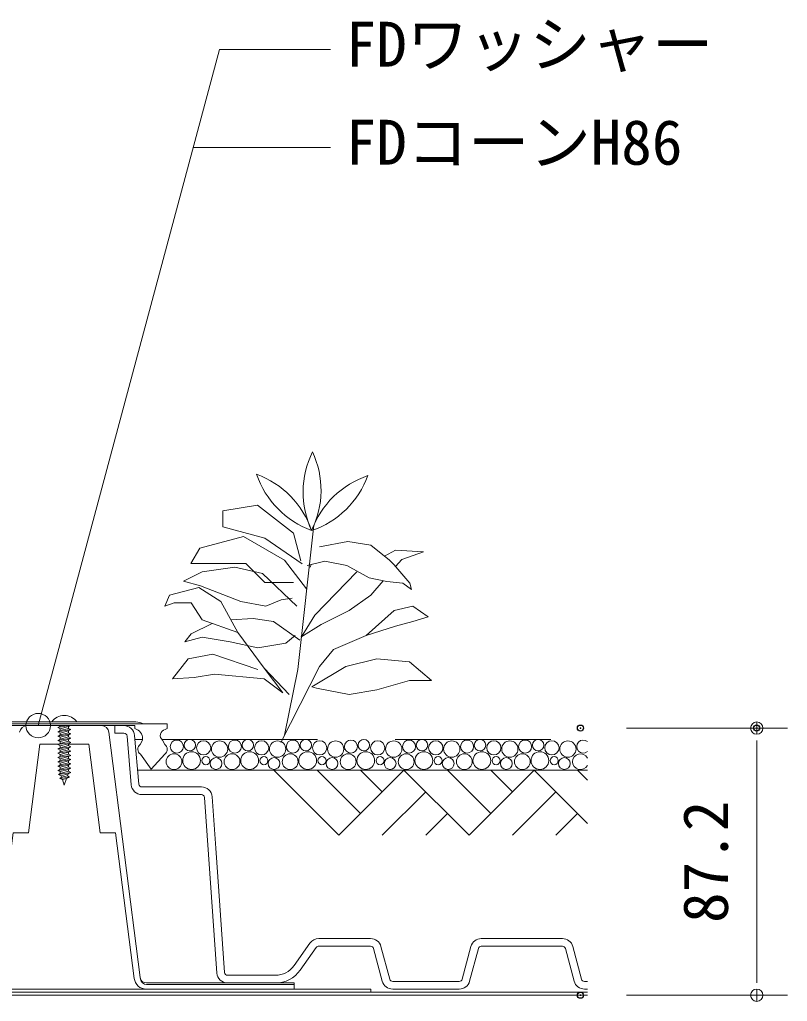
# Model space of a CAD drawing. Units: millimetres, scale not verified. Extents: x -1485 to 1485, y -1050 to 1050.
# Drawn here: x 667.3 to 917.8, y -220.8 to 99.6 of the extents above; entities that cross this region are included whole.
import ezdxf
from ezdxf.enums import TextEntityAlignment as Align

# ---------------------------------------------------------------- set-up
doc = ezdxf.new("R2010")
doc.units = ezdxf.units.MM
doc.header["$LTSCALE"] = 4
doc.header["$PDMODE"] = 32
doc.header["$PDSIZE"] = 2
doc.linetypes.add('USER1', pattern=[19.05, 12.7, -6.35])
for name, color, linetype, lineweight in [('0-0_0', 7, 'Continuous', 18), ('0-5_BOUSUI', 1, 'Continuous', 18), ('0-8_KANAMONO', 4, 'Continuous', 18), ('0-9_sunpo', 7, 'Continuous', 18), ('0-A_MOJI', 7, 'Continuous', 18), ('0-B_ecom', 7, 'Continuous', 18), ('0-C_GREEN', 3, 'Continuous', 18)]:
    doc.layers.add(name, color=color, linetype=linetype, lineweight=lineweight)
doc.layers.add('0-2_DEFPOINTS', color=7, linetype='Continuous')
doc.styles.add('ＭＳ ゴシック', font='')
doc.styles.get('ＭＳ ゴシック').set_extended_font_data('MS Gothic')

# ---------------------------------------------------------------- blocks, each defined once
blk = doc.blocks.new('_Dot')
at = {"layer": '0-0_0'}
for p, q in [((-0.5, 0), (-1, 0)), ((0.25, 0), (-0.25, 0))]:
    blk.add_line(p, q, dxfattribs=at)
blk.add_circle((0, 0), 0.25, dxfattribs=at)
blk = doc.blocks.new('D5')
at = {"layer": '0-2_DEFPOINTS'}
for p in [(2335.258, 918.399), (2392.758, 918.399), (2335.258, 831.199)]:
    blk.add_point(p, dxfattribs=at)
at = {"layer": '0-9_sunpo'}
for p, q in [((2350.258, 918.399), (2402.758, 918.399)), ((2392.758, 839.199), (2392.758, 910.399)), ((2350.258, 831.199), (2402.758, 831.199))]:
    blk.add_line(p, q, dxfattribs=at)
at = {"layer": '0-9_sunpo', "xscale": 8, "yscale": 8}
for p, rotation in [((2392.758, 918.399), 90), ((2392.758, 831.199), 270)]:
    blk.add_blockref('_Dot', p, dxfattribs=dict(at, rotation=rotation))
at = {"layer": '0-9_sunpo', "style": 'ＭＳ ゴシック'}
blk.add_text('87.2', height=14.66, rotation=90, dxfattribs=at).set_placement((2387.758, 854.799), align=Align.BOTTOM_LEFT)

msp = doc.modelspace()

# ---------------------------------------------------------------- linework, layer by layer
at = {"layer": '0-5_BOUSUI'}
msp.add_lwpolyline([(852.513, -218.801), (-628.25, -218.801), (-671.889, -175.161), (-671.889, 94.199)], dxfattribs=at)
msp.add_lwpolyline([(581.837, -216.801), (781.837, -216.801), (781.837, -217.801), (581.837, -217.801)], close=True, dxfattribs=at)
at = {"layer": '0-8_KANAMONO'}
for p, q in [((705.171, -129.601), (658.502, -129.601)), ((683.337, -130.801), (679.737, -131.401)), ((680.437, -130.997), (681.22, -130.801)), ((680.437, -130.997), (680.437, -130.801)), ((680.437, -131.805), (683.237, -131.105)), ((683.937, -132.101), (679.737, -132.801)), ((683.937, -133.501), (679.737, -134.201)), ((680.437, -132.397), (683.237, -131.697)), ((680.437, -133.205), (683.237, -132.505)), ((680.437, -133.797), (683.237, -133.097)), ((680.437, -134.605), (683.237, -133.905)), ((680.437, -135.197), (683.237, -134.497)), ((683.937, -134.901), (679.737, -135.601)), ((683.937, -136.301), (679.737, -137.001)), ((683.937, -137.701), (679.737, -138.401)), ((680.437, -136.005), (683.237, -135.305)), ((680.437, -136.597), (683.237, -135.897)), ((680.437, -137.405), (683.237, -136.705)), ((680.437, -137.997), (683.237, -137.297)), ((707.356, -135.555), (706.567, -136.947)), ((714.676, -136.947), (713.886, -135.555)), ((683.937, -139.101), (679.737, -139.801)), ((683.937, -140.501), (679.737, -141.201)), ((680.437, -138.805), (683.237, -138.105)), ((680.437, -139.397), (683.237, -138.697)), ((680.437, -140.205), (683.237, -139.505)), ((680.437, -140.797), (683.237, -140.097)), ((680.437, -141.605), (683.237, -140.905)), ((683.937, -141.901), (679.737, -142.601)), ((683.937, -143.301), (679.737, -144.001)), ((680.437, -142.197), (683.237, -141.497)), ((680.437, -143.005), (683.237, -142.305)), ((680.437, -143.597), (683.237, -142.897)), ((680.437, -144.405), (683.237, -143.705)), ((683.937, -144.701), (679.737, -145.401)), ((683.937, -146.101), (679.896, -146.774)), ((683.937, -146.101), (679.896, -146.774)), ((680.437, -144.997), (683.237, -144.297)), ((680.437, -145.805), (683.237, -145.105)), ((680.5, -146.381), (683.237, -145.697)), ((680.774, -147.164), (683.103, -146.582)), ((680.95, -147.668), (682.893, -147.183)), ((683.498, -147.574), (680.359, -148.097)), ((683.498, -147.574), (680.359, -148.097)), ((681.211, -148.412), (682.583, -148.068))]:
    msp.add_line(p, q, dxfattribs=at)
for points in [[(714.736, -132.043), (715.443, -131.701), (715.443, -130.201), (648.23, -130.201), (648.23, -131.701), (648.938, -132.043)], [(658.167, -132.043), (658.875, -131.701), (658.875, -130.801), (704.799, -130.801)], [(681.211, -148.412), (680.359, -148.097), (680.95, -147.668), (680.774, -147.164), (679.896, -146.774), (680.5, -146.381), (680.437, -146.201), (680.437, -145.805), (679.737, -145.401), (680.437, -144.997), (680.437, -144.405), (679.737, -144.001), (680.437, -143.597), (680.437, -143.005), (679.737, -142.601), (680.437, -142.197), (680.437, -141.605), (679.737, -141.201), (680.437, -140.797), (680.437, -140.205), (679.737, -139.801), (680.437, -139.397), (680.437, -138.805), (679.737, -138.401), (680.437, -137.997), (680.437, -137.405), (679.737, -137.001), (680.437, -136.597), (680.437, -136.005), (679.737, -135.601), (680.437, -135.197), (680.437, -134.605), (679.737, -134.201), (680.437, -133.797), (680.437, -133.205), (679.737, -132.801), (680.437, -132.397), (680.437, -131.805), (679.737, -131.401), (680.437, -130.997)], [(683.764, -130.801), (683.237, -131.105), (683.237, -131.697), (683.937, -132.101), (683.237, -132.505), (683.237, -133.097), (683.937, -133.501), (683.237, -133.905), (683.237, -134.497), (683.937, -134.901), (683.237, -135.305), (683.237, -135.897), (683.937, -136.301), (683.237, -136.705), (683.237, -137.297), (683.937, -137.701), (683.237, -138.105), (683.237, -138.697), (683.937, -139.101), (683.237, -139.505), (683.237, -140.097), (683.937, -140.501), (683.237, -140.905), (683.237, -141.497), (683.937, -141.901), (683.237, -142.305), (683.237, -142.897), (683.937, -143.301), (683.237, -143.705), (683.237, -144.297), (683.937, -144.701), (683.237, -145.105), (683.237, -145.697), (683.937, -146.101), (683.103, -146.582), (682.893, -147.183), (683.498, -147.574), (682.583, -148.068), (681.837, -150.201), (681.211, -148.412)], [(704.799, -130.801), (704.799, -131.701), (705.506, -132.043)], [(706.645, -140.115), (710.121, -145.001), (714.597, -140.115)]]:
    msp.add_lwpolyline(points, dxfattribs=at)
for centre, radius, start, end in [((681.837, -132.601), 5.1, 36.03188, 143.96812), ((705.171, -135.109), 5.508, 63.00853, 90), ((704.105, -135.024), 3.294, 350.73331, 64.81727), ((715.145, -134.001), 2, 101.81701, 230.98411), ((707.826, -138.501), 2, 129.0159, 233.82139), ((713.416, -138.501), 2, 306.17861, 50.9841)]:
    msp.add_arc(centre, radius, start, end, dxfattribs=at)
at = {"layer": '0-A_MOJI'}
for p, q in [((673.312, -130.801), (732.446, 89.89)), ((732.446, 89.89), (768.659, 89.89)), ((723.871, 57.89), (768.659, 57.89))]:
    msp.add_line(p, q, dxfattribs=at)
msp.add_circle((673.312, -130.801), 4, dxfattribs=at)
at = {"layer": '0-B_ecom', "color": 150}
for p, q in [((693.935, -130.801), (669.739, -130.801)), ((706.614, -213.054), (696.415, -132.985)), ((706.678, -213.554), (706.614, -213.054)), ((756.837, -215.301), (708.662, -215.301))]:
    msp.add_line(p, q, dxfattribs=at)
at = {"layer": '0-B_ecom'}
for p, q in [((699.337, -130.801), (698.337, -130.801)), ((702.293, -134.215), (703.664, -150.102)), ((706.154, -149.887), (704.783, -134)), ((705.759, -145.301), (852.513, -145.301)), ((750.245, -145.301), (771.458, -166.514)), ((764.387, -145.301), (778.529, -159.443)), ((792.671, -145.301), (771.458, -166.514)), ((778.529, -145.301), (785.6, -152.372)), ((792.671, -145.301), (813.885, -166.514)), ((806.814, -145.301), (820.956, -159.443)), ((835.098, -145.301), (813.885, -166.514)), ((820.956, -145.301), (828.027, -152.372)), ((835.098, -145.301), (852.513, -162.716)), ((849.24, -145.301), (852.513, -148.574)), ((726.604, -150.801), (707.151, -150.801)), ((799.742, -152.372), (785.6, -166.514)), ((842.169, -152.372), (828.027, -166.514)), ((727.601, -154.231), (731.609, -211.545)), ((806.813, -159.443), (799.742, -166.514)), ((849.24, -159.443), (842.169, -166.514)), ((761.998, -201.778), (756.786, -209.136)), ((781.769, -200.301), (764.854, -200.301)), ((844.369, -200.301), (817.904, -200.301)), ((758.826, -210.581), (764.038, -203.223)), ((764.854, -202.801), (781.769, -202.801)), ((782.735, -203.542), (785.593, -214.207)), ((788.008, -213.56), (785.15, -202.895)), ((814.523, -202.895), (811.666, -213.56)), ((814.081, -214.207), (816.938, -203.542)), ((817.904, -202.801), (844.369, -202.801)), ((845.335, -203.542), (848.193, -214.207)), ((850.608, -213.56), (847.75, -202.895)), ((750.666, -212.301), (735.101, -212.301)), ((810.7, -214.301), (788.974, -214.301)), ((852.513, -214.301), (851.574, -214.301)), ((735.101, -214.801), (750.666, -214.801)), ((788.974, -216.801), (810.7, -216.801)), ((851.574, -216.801), (852.513, -216.801))]:
    msp.add_line(p, q, dxfattribs=at)
at = {"layer": '0-B_ecom', "color": 3, "linetype": 'USER1'}
for p, q in [((704.896, -135.301), (707.387, -135.301)), ((713.625, -135.301), (852.513, -135.301))]:
    msp.add_line(p, q, dxfattribs=at)
at = {"layer": '0-B_ecom', "color": 1}
msp.add_line((852.513, -217.801), (-118.163, -217.801), dxfattribs=at)
at = {"layer": '0-B_ecom'}
for points in [[(701.296, -130.801), (698.337, -130.801), (698.337, -133.301), (701.296, -133.301)], [(707.151, -153.301), (715.584, -153.301), (726.604, -153.301)], [(734.103, -211.371), (731.266, -170.801), (730.095, -154.057)]]:
    msp.add_lwpolyline(points, dxfattribs=at)
at = {"layer": '0-B_ecom', "color": 150}
for points in [[(659.043, -213.306), (665.095, -165.801), (670.135, -165.801), (673.829, -136.801), (680.083, -136.801)], [(683.237, -136.801), (689.844, -136.801), (693.539, -165.801), (698.579, -165.801), (704.63, -213.306)], [(708.598, -216.801), (756.837, -216.801), (756.837, -214.801), (708.598, -214.801)]]:
    msp.add_lwpolyline(points, dxfattribs=at)
at = {"layer": '0-B_ecom'}
for centre, radius in [((718.545, -137.632), 2.127), ((722.764, -137.193), 1.865), ((727.269, -138.033), 2.322), ((732.492, -138.444), 2.658), ((737.487, -137.632), 2.127), ((741.707, -137.193), 1.865), ((746.211, -138.033), 2.322), ((751.434, -138.444), 2.658), ((756.43, -137.632), 2.127), ((760.649, -137.193), 1.865), ((765.154, -138.033), 2.322), ((770.377, -138.444), 2.658), ((775.373, -137.632), 2.127), ((779.592, -137.193), 1.865), ((784.097, -138.033), 2.322), ((789.32, -138.444), 2.658), ((794.316, -137.632), 2.127), ((798.535, -137.193), 1.865), ((803.04, -138.033), 2.322), ((808.263, -138.444), 2.658), ((813.258, -137.632), 2.127), ((817.478, -137.193), 1.865), ((821.982, -138.033), 2.322), ((827.205, -138.444), 2.658), ((832.201, -137.632), 2.127), ((836.42, -137.193), 1.865), ((840.925, -138.033), 2.322), ((846.148, -138.444), 2.658), ((717.629, -142.575), 2.579), ((723.365, -142.215), 2.903), ((728.029, -142.233), 1.311), ((736.572, -142.575), 2.579), ((742.308, -142.215), 2.903), ((746.971, -142.233), 1.311), ((755.515, -142.575), 2.579), ((761.25, -142.215), 2.903), ((765.914, -142.233), 1.311), ((774.457, -142.575), 2.579), ((780.193, -142.215), 2.903), ((784.857, -142.233), 1.311), ((793.4, -142.575), 2.579), ((799.136, -142.215), 2.903), ((803.8, -142.233), 1.311), ((812.343, -142.575), 2.579), ((818.079, -142.215), 2.903), ((822.742, -142.233), 1.311), ((831.286, -142.575), 2.579), ((837.022, -142.215), 2.903), ((841.685, -142.233), 1.311), ((731.319, -143.175), 1.925), ((750.262, -143.175), 1.925), ((769.205, -143.175), 1.925), ((788.148, -143.175), 1.925), ((807.09, -143.175), 1.925), ((826.033, -143.175), 1.925), ((844.976, -143.175), 1.925)]:
    msp.add_circle(centre, radius, dxfattribs=at)
at = {"layer": '0-B_ecom', "color": 150}
for centre, radius, start, end in [((669.739, -133.301), 2.5, 90, 172.7407), ((693.935, -133.301), 2.5, 7.2593, 90), ((708.598, -212.801), 4, 187.2593, 270), ((708.598, -212.801), 2, 187.2593, 270), ((708.662, -213.301), 2, 187.2593, 270)]:
    msp.add_arc(centre, radius, start, end, dxfattribs=at)
at = {"layer": '0-B_ecom'}
for centre, radius, start, end in [((701.296, -134.301), 3.5, 4.93185, 90), ((701.296, -134.301), 1, 4.93181, 90), ((851.144, -137.632), 2.127, 49.92118, 310.07882), ((850.228, -142.575), 2.579, 27.63321, 332.36679), ((707.151, -149.801), 3.5, 184.93181, 270), ((707.151, -149.801), 1, 184.93185, 270), ((726.604, -154.301), 3.5, 4.00001, 90), ((726.604, -154.301), 1, 4, 90), ((764.854, -203.801), 3.5, 90, 144.68874), ((781.769, -203.801), 3.5, 15.00004, 90), ((817.904, -203.801), 3.5, 90, 164.99996), ((844.369, -203.801), 3.5, 15.00004, 90), ((764.854, -203.801), 1, 90, 144.68879), ((781.769, -203.801), 1, 14.99997, 90), ((817.904, -203.801), 1, 90, 165.00003), ((844.369, -203.801), 1, 14.99997, 90), ((735.101, -211.301), 1, 183.99999, 270), ((750.666, -204.801), 7.5, 270, 324.68874), ((750.666, -204.801), 10, 270, 324.68879), ((735.101, -211.301), 3.5, 184, 270), ((788.974, -213.301), 3.5, 194.99997, 270), ((788.974, -213.301), 1, 195.00004, 270), ((810.7, -213.301), 1, 270, 344.99996), ((810.7, -213.301), 3.5, 270, 345.00003), ((851.574, -213.301), 3.5, 194.99997, 270), ((851.574, -213.301), 1, 195.00004, 270)]:
    msp.add_arc(centre, radius, start, end, dxfattribs=at)
at = {"layer": '0-C_GREEN'}
for p, q in [((763.263, -65.324), (758.019, -112.527)), ((765.106, -72.462), (774.357, -70.728)), ((774.357, -70.728), (781.873, -71.884)), ((781.873, -71.884), (787.944, -76.799)), ((786.36, -75.516), (789.94, -73.512)), ((789.94, -73.512), (799.061, -74.018)), ((787.944, -76.799), (789.39, -78.244)), ((791.967, -76.552), (789.939, -78.885)), ((799.061, -74.018), (791.967, -76.552)), ((737.422, -79.085), (726.782, -80.605)), ((761.059, -78.533), (766.841, -77.088)), ((762.336, -78.214), (762.072, -79.085)), ((766.841, -77.088), (774.068, -78.533)), ((774.068, -78.533), (781.295, -82.58)), ((789.39, -78.244), (794.593, -84.315)), ((726.782, -80.605), (720.701, -83.646)), ((763.592, -94.793), (777.273, -80.605)), ((781.295, -82.58), (787.077, -83.737)), ((725.768, -85.672), (716.141, -88.206)), ((720.701, -83.646), (726.275, -85.166)), ((732.862, -90.233), (725.768, -85.672)), ((726.275, -85.166), (739.449, -90.233)), ((785.92, -83.505), (781.833, -88.206)), ((787.077, -83.737), (792.28, -84.315)), ((792.28, -84.315), (795.171, -86.339)), ((794.593, -84.315), (795.171, -86.339)), ((716.141, -88.206), (714.621, -91.753)), ((752.623, -89.726), (756.17, -89.219)), ((781.833, -88.206), (774.739, -93.273)), ((714.621, -91.753), (717.661, -90.739)), ((717.661, -90.739), (723.235, -90.739)), ((723.235, -90.739), (726.782, -96.313)), ((739.449, -90.233), (747.556, -91.753)), ((747.556, -91.753), (752.623, -89.726)), ((789.434, -93.273), (795.514, -91.753)), ((763.592, -94.793), (759.213, -101.775)), ((774.739, -93.273), (765.619, -97.833)), ((780.313, -101.38), (789.434, -93.273)), ((730.069, -97.456), (723.235, -100.873)), ((758.703, -102.9), (750.09, -96.82)), ((765.619, -97.833), (759.032, -101.886)), ((789.94, -98.34), (780.313, -101.38)), ((795.514, -96.82), (789.94, -98.34)), ((723.235, -100.873), (721.208, -103.407)), ((721.208, -103.407), (726.782, -101.886)), ((726.782, -101.886), (735.902, -103.407)), ((738.436, -100.366), (747.049, -112.02)), ((754.143, -103.913), (757.183, -101.38)), ((769.673, -105.94), (780.313, -101.38)), ((735.902, -103.407), (745.023, -105.433)), ((745.023, -105.433), (754.143, -103.913)), ((730.329, -107.46), (722.221, -108.98)), ((745.023, -112.527), (730.329, -107.46)), ((765.112, -111.514), (769.673, -105.94)), ((722.221, -108.98), (717.154, -115.567)), ((747.049, -112.02), (753.13, -120.127)), ((747.049, -112.02), (755.156, -120.634)), ((752.445, -136.342), (765.112, -111.514)), ((762.579, -118.101), (773.726, -111.514)), ((773.726, -111.514), (783.86, -108.98)), ((783.86, -108.98), (794.5, -109.994)), ((794.5, -109.994), (801.594, -116.074)), ((717.154, -115.567), (724.248, -115.061)), ((724.248, -115.061), (730.835, -114.047)), ((730.835, -114.047), (747.049, -115.567)), ((758.019, -112.527), (753.662, -133.956)), ((747.049, -115.567), (753.13, -120.127)), ((764.099, -118.607), (762.579, -118.101)), ((794.5, -116.074), (783.86, -119.114)), ((801.594, -116.074), (794.5, -116.074)), ((774.739, -120.634), (764.099, -118.607)), ((783.86, -119.114), (774.739, -120.634))]:
    msp.add_line(p, q, dxfattribs=at)
for points in [[(759.028, -76.967), (756.613, -67.953), (744.826, -58.834), (733.526, -60.699), (733.526, -65.88), (747.266, -69.561), (759.443, -78.003)], [(756.644, -84.116), (747.314, -84.116), (741.043, -77.846), (723.159, -77.846), (726.046, -72.845), (740.276, -69.032), (753.652, -76.755), (760.894, -86.188)], [(757.69, -91.753), (746.543, -81.112), (737.422, -79.085)], [(726.782, -96.313), (738.436, -100.366), (732.862, -90.233)], [(795.514, -91.753), (800.581, -95.3), (795.514, -96.82)], [(750.09, -96.82), (743.502, -95.806), (736.165, -96.238)]]:
    msp.add_lwpolyline(points, dxfattribs=at)
for centre, start, end in [((789.435, -54.587), 153.71754, 204.97119), ((735.921, -53.974), 333.71754, 24.97119), ((734.423, -76.64), 18.71754, 69.97119), ((772.696, -39.233), 198.71754, 249.97119), ((753.007, -39.007), 288.71754, 339.97119), ((790.414, -77.28), 108.71754, 159.97119)]:
    msp.add_arc(centre, 29.678, start, end, dxfattribs=at)

# ---------------------------------------------------------------- block references
at = {"layer": '0-9_sunpo'}
msp.add_blockref('D5', (-1485, -1050), dxfattribs=at)

# ---------------------------------------------------------------- texts
at = {"layer": '0-A_MOJI', "style": 'ＭＳ ゴシック'}
for s, p in [('FDワッシャー', (773.659, 79.89)), ('FDコーンH86', (773.659, 47.89))]:
    msp.add_text(s, height=14.66, dxfattribs=at).set_placement(p, align=Align.BOTTOM_LEFT)

doc.saveas('drawing.dxf')
